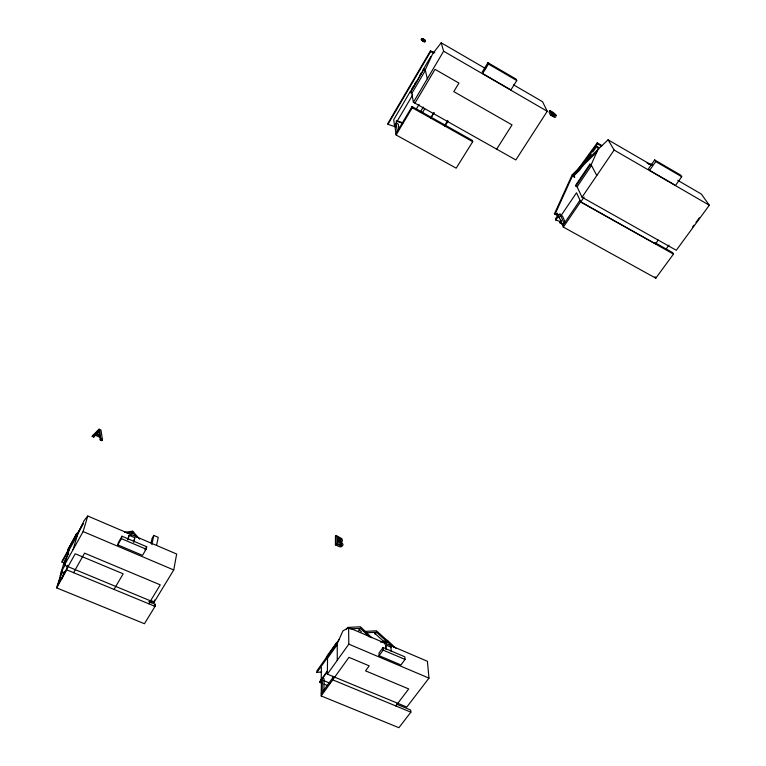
<?xml version="1.0" encoding="UTF-8"?>
<svg xmlns="http://www.w3.org/2000/svg" width="766" height="766" viewBox="0 0 766 766"><rect width="100%" height="100%" fill="white"/><g stroke="black" fill="none" stroke-linecap="round" stroke-linejoin="round"><path stroke-width="1.15" d="M342.383 545.392C341.722 548.801 337.059 545.402 335.431 544.913L335.441 536.43L336.082 535.482L341.933 538.718L342.431 540.786L341.1 541.476L343.034 544.444L342.756 545.44L341.377 545.947L336.073 543.956L336.082 535.482M337.251 643.593L342.89 630.935L348.607 627.584L427.409 661.288L428.97 678.121L406.803 707.056L327.379 674.137L327.522 658.32L326.498 657.898L336.217 644.187L336.217 643.162L337.251 643.593L337.26 660.321M332.77 676.321L332.76 679.863L410.863 712.169L398.895 727.7L321.184 695.949L321.433 679.203M326.498 657.898L326.507 656.864L336.217 643.162M323.903 690.97L324.056 678.609L322.362 677.91L322.151 692.512M321.394 667.646L321.213 679.595L330.022 683.234M321.931 683.262L319.748 682.362L319.757 681.548L327.36 670.987M321.605 672.002L316.942 672.395L316.98 670.767L333.363 647.653M340.927 545.201L340.554 543.544L338.342 542.098M64.267 562.886L62.017 562.129L62.18 560.971L68.509 549.538M341.885 541.217L341.052 542.328M69.017 550.218L67.848 549.729L76.351 534.4L77.519 534.898L69.017 550.218L64.401 565.164L154.033 602.306L173.738 569.961L176.659 554.029L87.755 516.006L84.097 520.602L77.806 533.931L73.019 549.691M61.596 571.991L56.684 587.886L144.439 623.735L155.038 606.375L155.441 604.326L148.834 601.588M154.033 602.306L154.502 599.989M156.561 545.411L158.246 537.339L153.813 535.434L152.051 538.431L151.055 543.046M340.343 541.342L339.951 539.618L338.103 538.575M151.84 544.645L153.813 535.434M146.162 549.184L146.699 546.752L122.014 536.219L118.424 542.452L117.811 544.885L142.514 555.36L146.162 549.184L121.401 538.642L122.014 536.219M133.705 541.725L134.251 539.436M133.772 542.299L134.854 537.722L129.081 535.262L127.912 539.254M127.97 539.819L129.081 535.262M64.401 565.164L83.111 531.566L87.755 516.006M76.351 534.4L76.648 533.442L77.806 533.931M67.667 565.337L66.345 569.693L155.038 606.375M62.027 578.799L64.306 571.331M58.12 584.401L62.4 570.546M67.848 549.729L76.648 533.442M64.354 573.533L61.098 572.192L64.708 560.559L68.739 553.291M596.791 175.519L591.151 164.834L597.949 149.437L608.06 139.814L651.119 164.853M557.514 215.591L554.412 213.867L572.212 174.763L597.949 149.437L596.752 152.099L572.441 175.969L555.321 213.59L558.424 215.313M427.304 78.802L425.254 69.85L432.57 53.936L441.187 42.781L485.663 68.643M92.169 436.371L99.13 429.19L100.988 430.032L102.395 439.617L101.821 440.67L100.212 439.952L99.858 437.271L100.432 436.218L96.047 434.255L93.72 437.06L92.169 436.371L99.13 429.19M93.72 437.06L96.047 434.255M96.918 433.882L99.685 430.655L100.289 435.136L96.755 433.556L99.685 430.655M100.212 439.952L100.786 438.899L100.432 436.218M77.155 533.959L82.919 523.571M62.017 562.129L68.94 549.653M77.596 534.065L83.36 523.676M61.098 572.192L65.167 564.896M61.596 572.729L60.227 575.525L61.922 572.489M57.306 585.856L75.24 553.78L123.182 573.811L114.038 589.408M56.684 587.886L66.757 569.866M73.565 572.7L84.576 553.148L160.247 584.851L148.757 603.79M117.811 544.885L121.401 538.642M130.354 535.357L132.748 531.211L139.584 539.159M130.814 535.233L132.47 532.37L136.425 536.966M130.881 535.319L132.547 532.447M134.519 538.297L134.854 537.722M424.948 40.091L424.613 40.943L424.948 40.091C421.549 36.864 420.036 39.382 424.278 41.153C427.552 43.853 418.715 39.43 421.721 38.999M424.613 40.943C419.155 36.538 422.918 43.145 425.207 41.326C421.597 40.541 421.377 36.96 425.015 40.378M434.782 52.663L430.425 50.891L387.864 123.422L387.969 124.322L395.457 126.85M387.969 124.322L430.616 51.657L430.425 50.891M410.509 91.144L393.734 119.678L394.519 125.71L412.654 94.974M411.715 89.105L413.506 86.051M414.712 84.011L415.909 81.972M419.5 75.863L421.3 72.799M422.497 70.769L430.885 56.502M425.254 69.85L423.924 69.084L410.365 92.131L411.792 93.452L413.41 102.28L515.834 159.95L547.24 111.271L542.558 101.725L513.593 84.882M410.461 92.705L423.924 69.084M411.792 93.452L425.379 70.395L424.038 69.629M144.879 549.835L146.699 546.752M413.41 102.28L443.629 51.207L441.187 42.781M395.955 133.724L412.051 106.541L472.335 140.408L472.708 141.681L456.182 168.175L396.118 134.979L394.825 125.136M396.118 134.979L412.261 107.738L412.051 106.541M414.971 103.161L435.011 69.342L458.939 83.082L453.788 91.614L512.052 124.896L496.655 149.15M416.062 109.452L419.069 104.387M420.256 112.142L423.301 107.058M422.305 112.87L424.737 108.81M430.712 118.002L433.824 112.87M430.99 117.82L434.073 112.707M151.046 602.947L152.262 600.956M444.414 126.017L447.765 120.406M445.218 125.777L447.918 121.315M154.196 606.366L155.441 604.326M482.149 72.157L487.923 62.697L516.131 79.147L516.763 80.545L510.903 89.909L482.666 73.536L488.459 64.047L487.923 62.697M549.921 110.687L551.396 113.646C561.43 119.592 554.163 112.229 549.921 110.687L549.021 112.075L550.486 115.044L554.795 117.37L555.714 117.016M550.486 115.044L551.396 113.646M677.776 180.355L701.359 194.066L709.316 205.231L676.282 250.271L582.026 197.207L577.076 186.818L575.525 185.458L589.925 164.125L591.151 164.834M575.85 186.128L590.27 164.786L589.925 164.125M558.06 215.016L555.388 218.961L555.848 220.081L561.287 221.891M577.076 186.818L591.496 165.485L590.27 164.786M335.431 544.913L336.073 543.956M555.848 220.081L558.519 216.136M340.343 540.154L340.985 539.207L340.592 538.67L337.442 537.043L337.442 539.513L340.554 540.624L340.985 539.207M560.683 216.156L576.511 192.783L580.8 201.908L655.485 243.847L658.224 240.064M562.943 224.467L559.822 222.734L560.942 220.206M559.822 222.734L561.095 220.867M562.732 225.635L579.852 200.491L580.513 201.889L673.467 254.092L655.801 278.182L563.345 227.09L558.606 215.715L559.965 213.704L564.121 223.595M582.026 197.207L614.131 150.05L608.06 139.814M563.345 227.09L580.513 201.889M580.8 201.908L584.123 197.034M675.555 185.372L681.73 176.726L680.572 175.06L654.652 159.941L648.543 168.673L649.606 170.32L674.549 184.788M649.606 170.32L655.734 161.569L654.652 159.941M334.723 645.728L339.501 638.988M346.328 629.355L347.697 627.431L360.46 626.77L371.702 637.695M316.942 672.395L327.197 657.937M327.522 658.32L337.251 644.618L336.217 644.187M319.748 682.362L327.513 671.485M327.379 674.137L348.817 644.158L348.607 627.584M358.45 631.213L360.508 628.34L369.346 636.948M321.213 693.814L332.77 677.747M321.184 695.949L348.97 657.333L369.212 665.846L365.545 670.853L408.709 688.94L395.792 705.936M375.072 634.162L376.46 632.247L386.265 641.027M576.75 170.962L597.221 142.84L602.248 145.751M576.99 171.996L597.49 143.855L597.221 142.84M582.983 165.475L579.517 170.253L574.031 175.692M587.848 158.792L591.314 154.014M592.702 152.099L596.867 146.373M666.142 248.998L668.957 245.139M384.609 644.043L386.639 641.266M383.029 647.529L378.959 653.092L379.074 655.677L400.934 664.945L405.051 659.43L404.869 656.845L383.029 647.529L383.153 650.104L379.074 655.677M386.026 643.411L387.385 641.554L391.33 645.805M386.102 643.497L387.462 641.64M391.215 651.493L390.966 647.174L385.853 644.991L385.643 648.735M692.617 226.995L693.958 225.166M695.968 222.427L699.31 217.87M390.593 647.691L390.966 647.174M554.412 213.867L555.618 213.523L558.73 215.246M383.077 642.722L387.385 641.554M380.558 642.147L387.318 640.338L393.791 647.308M124.666 532.246L132.748 531.211M126.955 533.069L132.47 532.37M366.225 632.821L376.46 632.247M363.735 631.481L376.403 630.782L395.936 648.275M350.043 628.896L360.508 628.34M648.457 164.135L651.809 165.063M647.155 163.129L652.412 164.594M396.96 120.779L402.332 122.617M396.051 121.038L402.782 123.336M554.096 116.748L551.328 115.283M430.616 51.657L433.882 52.988M324.114 684.162L327.388 685.513M396.434 704.117L410.71 710.025L410.863 712.169M83.111 531.566L173.738 569.961M348.817 644.158L428.97 678.121M383.153 650.104L405.051 659.43M95.472 435.318L99.858 437.271M92.743 435.308L94.295 435.998M100.786 438.899L102.395 439.617M422.516 39.363L424.603 40.684M559.592 222.188L562.713 223.911M654.873 242.64L672.586 252.589L673.467 254.092M412.261 107.738L472.708 141.681M575.525 185.458L577.602 186.626M572.212 174.763L574.27 175.921M574.806 177.051L572.441 175.969L574.5 177.138M443.629 51.207L547.24 111.271M614.131 150.05L709.316 205.231M597.49 143.855L601.521 146.182M598.907 147.608L596.925 146.459L598.648 149.542M488.459 64.047L516.763 80.545M655.734 161.569L681.73 176.726M552.114 114.144L553.617 115.226M374.382 632.975L384.015 641.649M358.976 629.556L361.514 631.835M654.968 276.631L655.801 278.182M562.445 215.926L565.241 222.533M557.332 213.207L559.362 218.099M101.514 438.545L101.821 440.67M399.038 129.54L398.291 124.188L396.099 122.972L397.257 131.522M99.12 431.708L99.57 435.069M385.853 644.991L386.074 649.3M341.617 543.86L340.458 544.76L337.442 543.592L337.442 540.451L340.774 542.165L341.617 543.86M555.666 115.293L552.229 113.885L551.089 111.606L555.666 115.293"/></g></svg>
